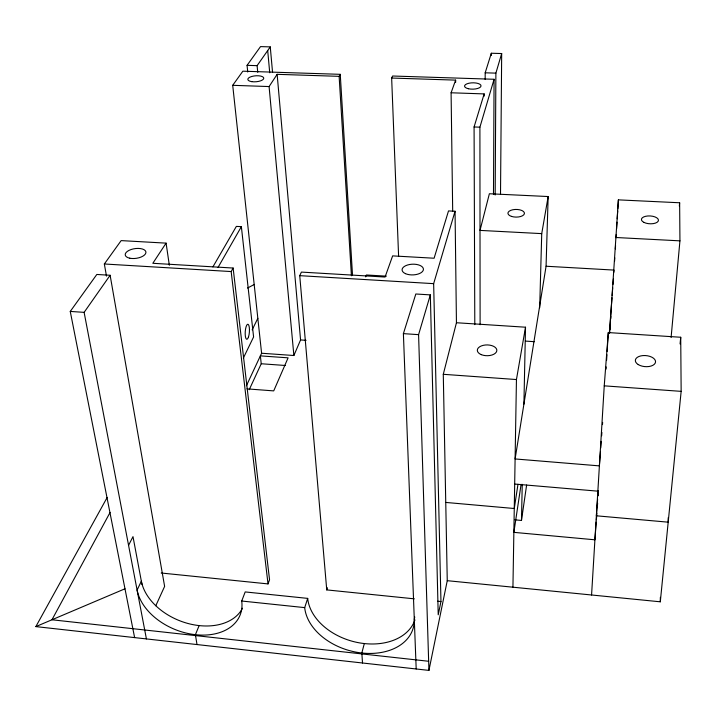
<?xml version="1.0" encoding="UTF-8"?>
<svg xmlns="http://www.w3.org/2000/svg" width="717" height="717" viewBox="0 0 717 717"><rect width="100%" height="100%" fill="white"/><g stroke="black" fill="none" stroke-linecap="round" stroke-linejoin="round"><path stroke-width="1.08" d="M484.154 96.141L484.154 93.909L451.092 92.78L452.696 211.372M485.176 79.497L485.185 72.802L491.315 53.246L501.676 53.542L500.511 194.379M491.306 55.487L491.315 53.246M493.484 194.199L494.076 79.273L392.593 76.011L391.652 78.045L398.616 256.534M495.169 194.988L495.886 73.134L501.676 53.542M668.217 517.71L668.19 522.173L596.365 515.801L597.593 499.319M414.345 598.838L326.746 589.903L299.742 275.66L301.409 272.093L385.056 277.04L392.638 255.888L434.099 258.228L448.51 210.923L455.053 211.255L456.442 322.74L443.285 374.301L447.256 580.68L660.303 601.805L660.357 597.342M512.933 587.196L516.446 379.544L525.516 327.212L456.442 322.74M514.887 519.843L521.483 520.434L522.236 484.342M523.912 404.155L525.516 327.212M539.695 307.727L541.729 233.625L548.155 196.539L489.37 193.751L480.014 230.399L541.729 233.625M600.479 451.387L599.394 465.88L515.102 458.952L546.067 266.24L548.155 196.539M591.57 594.993L604.243 385.845L608.294 332.571L680.72 337.259L681.15 391.357L660.303 601.805M606.062 369.13L606.197 366.916M606.6 360.266L606.941 354.727M607.147 351.402L608.294 332.571M609.629 333.038L618.386 199.864L679.635 202.768L679.94 240.849L671.094 337.51M614.586 261.167L614.792 257.824M615.347 248.907L615.553 245.564M616.037 237.757L616.244 234.414M616.584 228.848L617.005 222.153M617.212 218.81L617.696 211.013M617.83 208.781L618.386 199.864M600.729 448.035L601.222 441.349M601.644 435.775L601.895 432.423M602.477 424.616L602.647 422.385M609.307 333.324L611.968 297.77M612.13 295.547L612.712 287.804M612.963 284.479L613.376 278.94M613.869 272.299L614.039 270.085L546.067 266.24M609.88 329.748L610.122 326.459M610.687 318.796L610.857 316.6M597.835 496.021L598.238 490.527M596.221 522.039L594.913 539.802L513.865 532.355L521.098 484.325M596.392 519.816L596.885 513.157M597.288 507.6L597.619 503.164M598.193 495.384L598.354 493.171M679.34 206.093L679.635 202.768M680.074 343.936L680.72 337.259M521.483 520.434L526.619 485.042M517.988 484.289L514.268 508.514L445.75 502.429M107.183 497.437L35.85 626.604L428.936 670.395L447.256 580.68M455.053 211.255L433.651 283.654L440.955 601.554L438.221 614.792L430.334 294.884L415.824 293.997L403.393 333.638L416.192 668.97M414.758 616.996L414.283 619.094A56.016 39.453 16.4 0 1 362.219 653.044A56.016 39.453 16.4 0 1 304.698 607.622L241.719 601.025A54.77 37.634 21.9 0 1 195.768 634.733A54.77 37.634 21.9 0 1 137.099 590.064L141.357 581.191A54.331 37.562 21.9 0 0 188.087 623.512A54.331 37.562 21.9 0 0 242.507 608.213M364.317 643.552L361.825 653.008L362.515 662.992M428.936 670.395L418.585 334.651L430.334 294.884M480.112 324.756L479.906 127.187L494.076 79.273M474.797 324.649L474.08 126.963L484.154 93.909M326.746 589.903L327.409 587.779M304.698 607.622L307.692 598.39L245.196 591.928L241.719 601.025M451.092 92.78L455.627 80.125L391.652 78.045M161.208 573.008L268.024 583.907L269.547 579.73L233.124 268.041L152.829 263.291L166.093 243.135L121.146 240.607L104.341 263.99L106.483 276.099M365.688 276.852L366.396 274.987L386.364 276.162M199.138 625.591L195.4 634.688L197.005 644.556M261.597 353.239L293.88 355.515L300.566 339.948L277.138 74.326L339.132 76.343L340.252 74.326L242.857 71.189L232.711 85.314L261.597 353.239L246.415 385.728M155.795 605.731L164.623 586.389L110.122 275.274L96.822 274.459L70.257 311.429L134.617 637.61M249.202 389.752L261.23 363.752L260.37 355.874L288.1 357.837L273.715 390.89L246.926 388.865M243.332 358.106L253.594 336.954L241.369 226.662L236.359 226.393L212.904 266.885M252.151 329.874L257.833 318.303M128.567 545.341L132.995 536.612L141.957 584.418M110.051 512.503L51.965 619.775L428.649 661.271M268.024 583.907L231.17 271.564L233.124 268.041M217.995 267.495L241.369 226.662M293.88 355.515L269.09 86.56L277.138 74.326M146.42 638.928L84.122 312.352L110.122 275.274M257.753 72.336L257.107 65.65L270.264 46.892L260.522 46.605L247.069 65.337L247.741 72.005M247.526 288.046L254.329 284.434M35.85 626.604L124.982 588.791M247.069 65.337L257.107 65.65M485.185 72.802L495.886 73.134M232.711 85.314L269.09 86.56M474.08 126.963L479.906 127.187M615.518 237.488L679.94 240.849M104.341 263.99L231.17 271.564M299.742 275.66L433.651 283.654M525.48 341.095L534.326 341.686M70.257 311.429L84.122 312.352M403.393 333.638L418.585 334.651M300.566 339.948L306.069 340.324M443.285 374.301L516.446 379.544M604.243 385.845L681.15 391.357M261.23 363.752L285.536 365.5M514.681 484.056L597.861 491.163M437.63 601.213L440.955 601.554M166.093 243.135L169.337 265.272M267.701 50.548L269.726 72.767M270.264 46.892L272.568 72.489M340.252 74.326L352.522 275.274M339.132 76.343L351.42 275.758M455.627 80.125L455.653 82.356M414.937 619.9A55.559 39.363 16.4 0 1 357.559 642.513A55.559 39.363 16.4 0 1 307.692 598.39M481.295 354.646A9.76 5.395 0.3 0 0 496.782 350.945A9.76 5.395 0.3 0 0 483.168 345.361A9.76 5.395 0.3 0 0 481.295 354.646M511.418 216.382A8.254 3.836 0.3 0 0 524.405 213.657A8.254 3.836 0.3 0 0 512.745 209.767A8.254 3.836 0.3 0 0 511.418 216.382M643.866 222.351A8.514 3.917 3.1 0 0 658.143 221.266A8.514 3.917 3.1 0 0 647.827 215.969A8.514 3.917 3.1 0 0 643.866 222.351M638.22 364.559A10.128 5.53 4.8 0 0 655.186 363.169A10.128 5.53 4.8 0 0 642.952 355.587A10.128 5.53 4.8 0 0 638.22 364.559M468.407 88.738A8.237 3.173 -1 0 0 481.026 85.968A8.237 3.173 -1 0 0 468.936 83.235A8.237 3.173 -1 0 0 468.407 88.738M405.455 273.643A10.683 5.36 -1.9 0 0 423.155 270.515A10.683 5.36 -1.9 0 0 409.676 264.492A10.683 5.36 -1.9 0 0 405.455 273.643M129.75 258.201A10.441 4.894 -8.1 0 0 145.91 252.689A10.441 4.894 -8.1 0 0 131.059 249.534A10.441 4.894 -8.1 0 0 129.75 258.201M251.81 81.657A8.012 2.993 -4.6 0 0 263.775 78.225A8.012 2.993 -4.6 0 0 251.784 76.468A8.012 2.993 -4.6 0 0 251.81 81.657M248.53 336.847A7.546 2.079 -86 0 0 248.243 324.407A7.546 2.079 -86 0 0 245.187 333.997A7.546 2.079 -86 0 0 248.53 336.847"/></g></svg>
